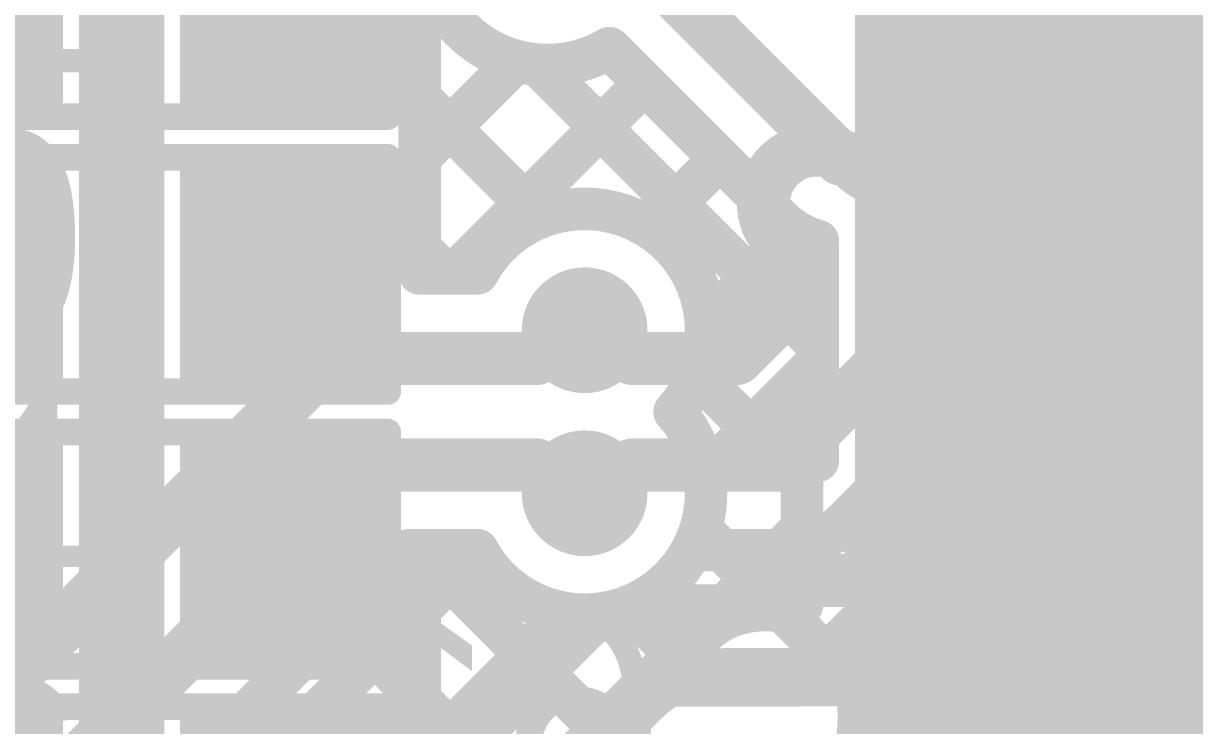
# Model space of a CAD drawing. Header units: millimetres. Extents: x -0.64 to 2.98, y -0.65 to 2.86.
# Drawn here: x 0.4636 to 0.6836, y 0.1695 to 0.3014 of the extents above; entities that cross this region are included whole.
import ezdxf

# ---------------------------------------------------------------- set-up
doc = ezdxf.new("R2010")
doc.units = ezdxf.units.MM
doc.header["$MEASUREMENT"] = 0
for name, color, linetype in [('BottomLayer', 5, 'Continuous'), ('BottomOverlay', 54, 'Continuous'), ('BottomSolder', 6, 'Continuous'), ('Mechanical2', 216, 'Continuous'), ('TopLayer', 1, 'Continuous'), ('TopOverlay', 2, 'Continuous'), ('TopPaste', 8, 'Continuous'), ('TopSolder', 216, 'Continuous'), ('ViaHoleLayer', 16, 'Continuous')]:
    doc.layers.add(name, color=color, linetype=linetype)
doc.styles.add('Arial', font='', dxfattribs={"height": 0.2})
doc.styles.get('Arial').set_extended_font_data('Arial')

# ---------------------------------------------------------------- blocks, each defined once
blk = doc.blocks.new('SOLDER_BRIDGE_9')
at = {"layer": 'TopLayer'}
for points in [[(-0.045, -0.0175), (-0.045, 0.0175), (-0.015, 0.0175), (-0.015, -0.0175)], [(0.015, -0.0175), (0.015, 0.0175), (0.045, 0.0175), (0.045, -0.0175)]]:
    blk.add_hatch(color=1, dxfattribs=at).paths.add_polyline_path(points)
at = {"layer": 'TopPaste'}
for points in [[(-0.045, -0.0175), (-0.045, 0.0175), (-0.015, 0.0175), (-0.015, -0.0175)], [(0.015, -0.0175), (0.015, 0.0175), (0.045, 0.0175), (0.045, -0.0175)]]:
    blk.add_hatch(color=8, dxfattribs=at).paths.add_polyline_path(points)
at = {"layer": 'TopSolder'}
for points in [[(-0.049, -0.0215), (-0.049, 0.0215), (-0.011, 0.0215), (-0.011, -0.0215)], [(0.011, -0.0215), (0.011, 0.0215), (0.049, 0.0215), (0.049, -0.0215)]]:
    blk.add_hatch(color=216, dxfattribs=at).paths.add_polyline_path(points)
at = {"layer": 'TopOverlay', "const_width": 0.005}
for points in [[(-0.05, -0.022), (-0.05, 0.022)], [(-0.05, 0.022), (0.05, 0.022)], [(0.05, -0.022), (0.05, 0.022)], [(-0.05, -0.022), (0.05, -0.022)]]:
    blk.add_lwpolyline(points, dxfattribs=at)
at = {"layer": 'TopOverlay', "const_width": 0.0025}
for points in [[(-0.05125, 0.022, 1), (-0.04875, 0.022, 1)], [(-0.05125, 0.022, 1), (-0.04875, 0.022, 1)], [(0.04875, 0.022, 1), (0.05125, 0.022, 1)], [(0.04875, 0.022, 1), (0.05125, 0.022, 1)], [(-0.05125, -0.022, 1), (-0.04875, -0.022, 1)], [(-0.05125, -0.022, 1), (-0.04875, -0.022, 1)], [(0.04875, -0.022, 1), (0.05125, -0.022, 1)], [(0.04875, -0.022, 1), (0.05125, -0.022, 1)]]:
    blk.add_lwpolyline(points, format="xyb", close=True, dxfattribs=at)
blk = doc.blocks.new('PCM1865DBTR_289')
at = {"layer": 'TopLayer'}
for points in [[(-0.14370075, 0.1240158), (-0.08464565, 0.1240158), (-0.08464565, 0.1122048), (-0.14370075, 0.1122048)], [(-0.14370075, 0.1043307), (-0.08464565, 0.1043307), (-0.08464565, 0.0925197), (-0.14370075, 0.0925197)], [(-0.14370075, 0.0846457), (-0.08464565, 0.0846457), (-0.08464565, 0.0728347), (-0.14370075, 0.0728347)], [(-0.14370075, 0.0649606), (-0.08464565, 0.0649606), (-0.08464565, 0.0531496), (-0.14370075, 0.0531496)], [(-0.14370075, 0.0452756), (-0.08464565, 0.0452756), (-0.08464565, 0.0334646), (-0.14370075, 0.0334646)], [(-0.14370075, 0.0255906), (-0.08464565, 0.0255906), (-0.08464565, 0.0137796), (-0.14370075, 0.0137796)], [(-0.14370075, 0.0059055), (-0.08464565, 0.0059055), (-0.08464565, -0.0059055), (-0.14370075, -0.0059055)]]:
    blk.add_hatch(color=1, dxfattribs=at).paths.add_polyline_path(points)
at = {"layer": 'TopPaste'}
for points in [[(-0.14370075, 0.1240158), (-0.08464565, 0.1240158), (-0.08464565, 0.1122048), (-0.14370075, 0.1122048)], [(-0.14370075, 0.1043307), (-0.08464565, 0.1043307), (-0.08464565, 0.0925197), (-0.14370075, 0.0925197)], [(-0.14370075, 0.0846457), (-0.08464565, 0.0846457), (-0.08464565, 0.0728347), (-0.14370075, 0.0728347)], [(-0.14370075, 0.0649606), (-0.08464565, 0.0649606), (-0.08464565, 0.0531496), (-0.14370075, 0.0531496)], [(-0.14370075, 0.0452756), (-0.08464565, 0.0452756), (-0.08464565, 0.0334646), (-0.14370075, 0.0334646)], [(-0.14370075, 0.0255906), (-0.08464565, 0.0255906), (-0.08464565, 0.0137796), (-0.14370075, 0.0137796)], [(-0.14370075, 0.0059055), (-0.08464565, 0.0059055), (-0.08464565, -0.0059055), (-0.14370075, -0.0059055)]]:
    blk.add_hatch(color=8, dxfattribs=at).paths.add_polyline_path(points)
at = {"layer": 'TopSolder'}
for points in [[(-0.14770075, 0.1280158), (-0.08064565, 0.1280158), (-0.08064565, 0.1082048), (-0.14770075, 0.1082048)], [(-0.14770075, 0.1083307), (-0.08064565, 0.1083307), (-0.08064565, 0.0885197), (-0.14770075, 0.0885197)], [(-0.14770075, 0.0886457), (-0.08064565, 0.0886457), (-0.08064565, 0.0688347), (-0.14770075, 0.0688347)], [(-0.14770075, 0.0689606), (-0.08064565, 0.0689606), (-0.08064565, 0.0491496), (-0.14770075, 0.0491496)], [(-0.14770075, 0.0492756), (-0.08064565, 0.0492756), (-0.08064565, 0.0294646), (-0.14770075, 0.0294646)], [(-0.14770075, 0.0295906), (-0.08064565, 0.0295906), (-0.08064565, 0.0097796), (-0.14770075, 0.0097796)], [(-0.14770075, 0.0099055), (-0.08064565, 0.0099055), (-0.08064565, -0.0099055), (-0.14770075, -0.0099055)]]:
    blk.add_hatch(color=216, dxfattribs=at).paths.add_polyline_path(points)
blk = doc.blocks.new('SOLDER_BRIDGE_306')
at = {"layer": 'TopLayer'}
for points in [[(-0.045, -0.0175), (-0.045, 0.0175), (-0.015, 0.0175), (-0.015, -0.0175)], [(0.015, -0.0175), (0.015, 0.0175), (0.045, 0.0175), (0.045, -0.0175)]]:
    blk.add_hatch(color=1, dxfattribs=at).paths.add_polyline_path(points)
at = {"layer": 'TopPaste'}
for points in [[(-0.045, -0.0175), (-0.045, 0.0175), (-0.015, 0.0175), (-0.015, -0.0175)], [(0.015, -0.0175), (0.015, 0.0175), (0.045, 0.0175), (0.045, -0.0175)]]:
    blk.add_hatch(color=8, dxfattribs=at).paths.add_polyline_path(points)
at = {"layer": 'TopSolder'}
for points in [[(-0.049, -0.0215), (-0.049, 0.0215), (-0.011, 0.0215), (-0.011, -0.0215)], [(0.011, -0.0215), (0.011, 0.0215), (0.049, 0.0215), (0.049, -0.0215)]]:
    blk.add_hatch(color=216, dxfattribs=at).paths.add_polyline_path(points)
at = {"layer": 'TopOverlay', "const_width": 0.005}
for points in [[(-0.05, -0.022), (-0.05, 0.022)], [(-0.05, 0.022), (0.05, 0.022)], [(0.05, -0.022), (0.05, 0.022)], [(-0.05, -0.022), (0.05, -0.022)]]:
    blk.add_lwpolyline(points, dxfattribs=at)
at = {"layer": 'TopOverlay', "const_width": 0.0025}
for points in [[(-0.05125, 0.022, 1), (-0.04875, 0.022, 1)], [(-0.05125, 0.022, 1), (-0.04875, 0.022, 1)], [(0.04875, 0.022, 1), (0.05125, 0.022, 1)], [(0.04875, 0.022, 1), (0.05125, 0.022, 1)], [(-0.05125, -0.022, 1), (-0.04875, -0.022, 1)], [(-0.05125, -0.022, 1), (-0.04875, -0.022, 1)], [(0.04875, -0.022, 1), (0.05125, -0.022, 1)], [(0.04875, -0.022, 1), (0.05125, -0.022, 1)]]:
    blk.add_lwpolyline(points, format="xyb", close=True, dxfattribs=at)
blk = doc.blocks.new('SOLDER_BRIDGE_307')
at = {"layer": 'TopLayer'}
for points in [[(-0.045, -0.0175), (-0.045, 0.0175), (-0.015, 0.0175), (-0.015, -0.0175)], [(0.015, -0.0175), (0.015, 0.0175), (0.045, 0.0175), (0.045, -0.0175)]]:
    blk.add_hatch(color=1, dxfattribs=at).paths.add_polyline_path(points)
at = {"layer": 'TopPaste'}
for points in [[(-0.045, -0.0175), (-0.045, 0.0175), (-0.015, 0.0175), (-0.015, -0.0175)], [(0.015, -0.0175), (0.015, 0.0175), (0.045, 0.0175), (0.045, -0.0175)]]:
    blk.add_hatch(color=8, dxfattribs=at).paths.add_polyline_path(points)
at = {"layer": 'TopSolder'}
for points in [[(-0.049, -0.0215), (-0.049, 0.0215), (-0.011, 0.0215), (-0.011, -0.0215)], [(0.011, -0.0215), (0.011, 0.0215), (0.049, 0.0215), (0.049, -0.0215)]]:
    blk.add_hatch(color=216, dxfattribs=at).paths.add_polyline_path(points)
at = {"layer": 'TopOverlay', "const_width": 0.005}
for points in [[(-0.05, -0.022), (-0.05, 0.022)], [(-0.05, 0.022), (0.05, 0.022)], [(0.05, -0.022), (0.05, 0.022)], [(-0.05, -0.022), (0.05, -0.022)]]:
    blk.add_lwpolyline(points, dxfattribs=at)
at = {"layer": 'TopOverlay', "const_width": 0.0025}
for points in [[(-0.05125, 0.022, 1), (-0.04875, 0.022, 1)], [(-0.05125, 0.022, 1), (-0.04875, 0.022, 1)], [(0.04875, 0.022, 1), (0.05125, 0.022, 1)], [(0.04875, 0.022, 1), (0.05125, 0.022, 1)], [(-0.05125, -0.022, 1), (-0.04875, -0.022, 1)], [(-0.05125, -0.022, 1), (-0.04875, -0.022, 1)], [(0.04875, -0.022, 1), (0.05125, -0.022, 1)], [(0.04875, -0.022, 1), (0.05125, -0.022, 1)]]:
    blk.add_lwpolyline(points, format="xyb", close=True, dxfattribs=at)
blk = doc.blocks.new('SOLDER_BRIDGE_311')
at = {"layer": 'TopLayer'}
for points in [[(-0.045, -0.0175), (-0.045, 0.0175), (-0.015, 0.0175), (-0.015, -0.0175)], [(0.015, -0.0175), (0.015, 0.0175), (0.045, 0.0175), (0.045, -0.0175)]]:
    blk.add_hatch(color=1, dxfattribs=at).paths.add_polyline_path(points)
at = {"layer": 'TopPaste'}
for points in [[(-0.045, -0.0175), (-0.045, 0.0175), (-0.015, 0.0175), (-0.015, -0.0175)], [(0.015, -0.0175), (0.015, 0.0175), (0.045, 0.0175), (0.045, -0.0175)]]:
    blk.add_hatch(color=8, dxfattribs=at).paths.add_polyline_path(points)
at = {"layer": 'TopSolder'}
for points in [[(-0.049, -0.0215), (-0.049, 0.0215), (-0.011, 0.0215), (-0.011, -0.0215)], [(0.011, -0.0215), (0.011, 0.0215), (0.049, 0.0215), (0.049, -0.0215)]]:
    blk.add_hatch(color=216, dxfattribs=at).paths.add_polyline_path(points)
at = {"layer": 'TopOverlay', "const_width": 0.005}
for points in [[(-0.05, -0.022), (-0.05, 0.022)], [(-0.05, 0.022), (0.05, 0.022)], [(0.05, -0.022), (0.05, 0.022)], [(-0.05, -0.022), (0.05, -0.022)]]:
    blk.add_lwpolyline(points, dxfattribs=at)
at = {"layer": 'TopOverlay', "const_width": 0.0025}
for points in [[(-0.05125, 0.022, 1), (-0.04875, 0.022, 1)], [(-0.05125, 0.022, 1), (-0.04875, 0.022, 1)], [(0.04875, 0.022, 1), (0.05125, 0.022, 1)], [(0.04875, 0.022, 1), (0.05125, 0.022, 1)], [(-0.05125, -0.022, 1), (-0.04875, -0.022, 1)], [(-0.05125, -0.022, 1), (-0.04875, -0.022, 1)], [(0.04875, -0.022, 1), (0.05125, -0.022, 1)], [(0.04875, -0.022, 1), (0.05125, -0.022, 1)]]:
    blk.add_lwpolyline(points, format="xyb", close=True, dxfattribs=at)

msp = doc.modelspace()

# ---------------------------------------------------------------- hatches: boundary and pattern name
at = {"layer": 'BottomLayer'}
h = msp.add_hatch(color=5, dxfattribs=at)
edge = h.paths.add_edge_path()
edge.add_arc((0.5690001, 0.2437322), 0.011811, 0, 360)
h = msp.add_hatch(color=5, dxfattribs=at)
edge = h.paths.add_edge_path()
edge.add_arc((0.5690001, 0.2131102), 0.011811, 0, 360)
at = {"layer": 'BottomSolder'}
h = msp.add_hatch(color=6, dxfattribs=at)
edge = h.paths.add_edge_path()
edge.add_arc((0.5690001, 0.2437322), 0.0079055, 0, 360)
h = msp.add_hatch(color=6, dxfattribs=at)
edge = h.paths.add_edge_path()
edge.add_arc((0.5690001, 0.2131102), 0.0079055, 0, 360)
at = {"layer": 'TopLayer'}
h = msp.add_hatch(color=1, dxfattribs=at)
edge = h.paths.add_edge_path()
edge.add_arc((0.5690001, 0.2437322), 0.011811, 0, 360)
h = msp.add_hatch(color=1, dxfattribs=at)
edge = h.paths.add_edge_path()
edge.add_arc((0.5690001, 0.2131102), 0.011811, 0, 360)
at = {"layer": 'TopSolder'}
h = msp.add_hatch(color=216, dxfattribs=at)
edge = h.paths.add_edge_path()
edge.add_arc((0.5690001, 0.2437322), 0.0079055, 0, 360)
h = msp.add_hatch(color=216, dxfattribs=at)
edge = h.paths.add_edge_path()
edge.add_arc((0.5690001, 0.2131102), 0.0079055, 0, 360)
at = {"layer": 'ViaHoleLayer'}
h = msp.add_hatch(color=16, dxfattribs=at)
edge = h.paths.add_edge_path()
edge.add_arc((0.5690001, 0.2437322), 0.0059055, 0, 360)
h = msp.add_hatch(color=16, dxfattribs=at)
edge = h.paths.add_edge_path()
edge.add_arc((0.5690001, 0.2131102), 0.0059055, 0, 360)

# ---------------------------------------------------------------- linework, layer by layer
at = {"layer": 'BottomLayer'}
for points, const_width in [([(0.6338134, 0.2746848), (0.6446162, 0.2854876)], 0.01), ([(0.6446162, 0.2854876), (0.6783702, 0.2854876)], 0.01), ([(0.6783702, 0.2854876), (0.743003, 0.2854876)], 0.01), ([(0.6055282, 0.2746856), (0.6055283, 0.2746857)], 0.01), ([(0.6196704, 0.2746856), (0.6196712, 0.2746848)], 0.01), ([(0.6196711, 0.2746847), (0.6196712, 0.2746848)], 0.01), ([(0.605834, 0.2184212), (0.6529004, 0.2654876)], 0.01), ([(0.6529004, 0.2654876), (0.743003, 0.2654876)], 0.01), ([(0.6055283, 0.2605435), (0.6055291, 0.2605427)], 0.01), ([(0.6116521, 0.1800623), (0.6810774, 0.2494876)], 0.008), ([(0.6171616, 0.2071214), (0.6595278, 0.2494876)], 0.008), ([(0.6595278, 0.2494876), (0.7318485, 0.2494876)], 0.008), ([(0.6608286, 0.2494876), (0.6790002, 0.231316)], 0.008), ([(0.6019932, 0.2428646), (0.6055291, 0.2464005)], 0.01), ([(0.560003, 0.2384212), (0.565314, 0.2437322)], 0.01), ([(0.565314, 0.2437322), (0.5690001, 0.2437322)], 0.01), ([(0.6790002, 0.246), (0.7214377, 0.246)], 0.008), ([(0.6790002, 0.1800623), (0.6790002, 0.246)], 0.008), ([(0.5975498, 0.2384212), (0.6019932, 0.2428646)], 0.01), ([(0.4577158, 0.175), (0.521137, 0.2384212)], 0.01), ([(0.521137, 0.2384212), (0.560003, 0.2384212)], 0.01), ([(0.5779972, 0.2384212), (0.5975498, 0.2384212)], 0.01), ([(0.6460361, 0.2359959), (0.6790002, 0.2030317)], 0.008), ([(0.6318939, 0.2218537), (0.6736853, 0.1800623)], 0.008), ([(0.466, 0.155), (0.5294212, 0.2184212)], 0.01), ([(0.5294212, 0.2184212), (0.560003, 0.2184212)], 0.01), ([(0.560003, 0.2184212), (0.565314, 0.2131102)], 0.01), ([(0.5779972, 0.2184212), (0.605834, 0.2184212)], 0.01), ([(0.6399364, 0.1800623), (0.6790002, 0.2191261)], 0.008), ([(0.565314, 0.2131102), (0.5690001, 0.2131102)], 0.01), ([(0.6177518, 0.2077116), (0.645401, 0.1800623)], 0.008), ([(0.4871786, 0.1535512), (0.5360486, 0.2024212)], 0.008), ([(0.5002881, 0.1535512), (0.5489567, 0.2022198)], 0.008), ([(0.5360486, 0.2024212), (0.5488485, 0.2024212)], 0.008), ([(0.5381892, 0.2024212), (0.5737844, 0.1668261)], 0.008), ([(0.5562346, 0.1529291), (0.6057267, 0.2024212)], 0.008), ([(0.5891517, 0.2024212), (0.605834, 0.2024212)], 0.008), ([(0.5947578, 0.2024212), (0.6171167, 0.1800623)], 0.008), ([(0.5285591, 0.1535379), (0.5655785, 0.1905573)], 0.008), ([(0.5771065, 0.1917882), (0.5897721, 0.1791226)], 0.008), ([(0.6682207, 0.1800623), (0.6790002, 0.1908418)], 0.008), ([(0.5229768, 0.1893494), (0.559397, 0.1529291)], 0.008), ([(0.5961332, 0.1800623), (0.6730623, 0.1800623)], 0.008), ([(0.6730623, 0.1800623), (0.6790002, 0.1800623)], 0.008), ([(0.5088346, 0.1752072), (0.5311127, 0.1529291)], 0.008), ([(0.5598874, 0.1529291), (0.5805378, 0.1735795)], 0.008)]:
    msp.add_lwpolyline(points, dxfattribs=dict(at, const_width=const_width))
for points, const_width in [([(0.6421162, 0.2854876, 1), (0.6471162, 0.2854876, 1)], 0.005), ([(0.6421162, 0.2854876, 1), (0.6471162, 0.2854876, 1)], 0.005), ([(0.6758702, 0.2854876, 1), (0.6808702, 0.2854876, 1)], 0.005), ([(0.6758702, 0.2854876, 1), (0.6808702, 0.2854876, 1)], 0.005), ([(0.6030282, 0.2746856, 1), (0.6080282, 0.2746856, 1)], 0.005), ([(0.6030282, 0.2746856, 1), (0.6080282, 0.2746856, 1)], 0.005), ([(0.6030283, 0.2746857, 1), (0.6080283, 0.2746857, 1)], 0.005), ([(0.6030283, 0.2746857, 1), (0.6080283, 0.2746857, 1)], 0.005), ([(0.6171704, 0.2746856, 1), (0.6221704, 0.2746856, 1)], 0.005), ([(0.6171705, 0.2746857, 1), (0.6221705, 0.2746857, 1)], 0.005), ([(0.6171711, 0.2746847, 1), (0.6221711, 0.2746847, 1)], 0.005), ([(0.6171712, 0.2746848, 1), (0.6221712, 0.2746848, 1)], 0.005), ([(0.6171712, 0.2746848, 1), (0.6221712, 0.2746848, 1)], 0.005), ([(0.6171712, 0.2746848, 1), (0.6221712, 0.2746848, 1)], 0.005), ([(0.6313134, 0.2746848, 1), (0.6363134, 0.2746848, 1)], 0.005), ([(0.6313134, 0.2746848, 1), (0.6363134, 0.2746848, 1)], 0.005), ([(0.6504004, 0.2654876, 1), (0.6554004, 0.2654876, 1)], 0.005), ([(0.6504004, 0.2654876, 1), (0.6554004, 0.2654876, 1)], 0.005), ([(0.6030283, 0.2605435, 1), (0.6080283, 0.2605435, 1)], 0.005), ([(0.6030283, 0.2605435, 1), (0.6080283, 0.2605435, 1)], 0.005), ([(0.6030291, 0.2605427, 1), (0.6080291, 0.2605427, 1)], 0.005), ([(0.6030291, 0.2605427, 1), (0.6080291, 0.2605427, 1)], 0.005), ([(0.6575278, 0.2494876, 1), (0.6615278, 0.2494876, 1)], 0.004), ([(0.6575278, 0.2494876, 1), (0.6615278, 0.2494876, 1)], 0.004), ([(0.6588286, 0.2494876, 1), (0.6628286, 0.2494876, 1)], 0.004), ([(0.6790774, 0.2494876, 1), (0.6830774, 0.2494876, 1)], 0.004), ([(0.6030291, 0.2464005, 1), (0.6080291, 0.2464005, 1)], 0.005), ([(0.6030291, 0.2464005, 1), (0.6080291, 0.2464005, 1)], 0.005), ([(0.562814, 0.2437322, 1), (0.567814, 0.2437322, 1)], 0.005), ([(0.562814, 0.2437322, 1), (0.567814, 0.2437322, 1)], 0.005), ([(0.5665001, 0.2437322, 1), (0.5715001, 0.2437322, 1)], 0.005), ([(0.6770002, 0.246, 1), (0.6810002, 0.246, 1)], 0.004), ([(0.6770002, 0.246, 1), (0.6810002, 0.246, 1)], 0.004), ([(0.5994932, 0.2428646, 1), (0.6044932, 0.2428646, 1)], 0.005), ([(0.5994932, 0.2428646, 1), (0.6044932, 0.2428646, 1)], 0.005), ([(0.518637, 0.2384212, 1), (0.523637, 0.2384212, 1)], 0.005), ([(0.518637, 0.2384212, 1), (0.523637, 0.2384212, 1)], 0.005), ([(0.557503, 0.2384212, 1), (0.562503, 0.2384212, 1)], 0.005), ([(0.557503, 0.2384212, 1), (0.562503, 0.2384212, 1)], 0.005), ([(0.5754972, 0.2384212, 1), (0.5804972, 0.2384212, 1)], 0.005), ([(0.5950498, 0.2384212, 1), (0.6000498, 0.2384212, 1)], 0.005), ([(0.5950498, 0.2384212, 1), (0.6000498, 0.2384212, 1)], 0.005), ([(0.6440361, 0.2359959, 1), (0.6480361, 0.2359959, 1)], 0.004), ([(0.6770002, 0.231316, 1), (0.6810002, 0.231316, 1)], 0.004), ([(0.6298939, 0.2218537, 1), (0.6338939, 0.2218537, 1)], 0.004), ([(0.5269212, 0.2184212, 1), (0.5319212, 0.2184212, 1)], 0.005), ([(0.5269212, 0.2184212, 1), (0.5319212, 0.2184212, 1)], 0.005), ([(0.557503, 0.2184212, 1), (0.562503, 0.2184212, 1)], 0.005), ([(0.557503, 0.2184212, 1), (0.562503, 0.2184212, 1)], 0.005), ([(0.5754972, 0.2184212, 1), (0.5804972, 0.2184212, 1)], 0.005), ([(0.603334, 0.2184212, 1), (0.608334, 0.2184212, 1)], 0.005), ([(0.603334, 0.2184212, 1), (0.608334, 0.2184212, 1)], 0.005), ([(0.6770002, 0.2191261, 1), (0.6810002, 0.2191261, 1)], 0.004), ([(0.562814, 0.2131102, 1), (0.567814, 0.2131102, 1)], 0.005), ([(0.562814, 0.2131102, 1), (0.567814, 0.2131102, 1)], 0.005), ([(0.5665001, 0.2131102, 1), (0.5715001, 0.2131102, 1)], 0.005), ([(0.6157518, 0.2077116, 1), (0.6197518, 0.2077116, 1)], 0.004), ([(0.6151477, 0.2071075, 1), (0.6191477, 0.2071075, 1)], 0.004), ([(0.6151616, 0.2071214, 1), (0.6191616, 0.2071214, 1)], 0.004), ([(0.6151616, 0.2071214, 1), (0.6191616, 0.2071214, 1)], 0.004), ([(0.6770002, 0.2030317, 1), (0.6810002, 0.2030317, 1)], 0.004), ([(0.5340486, 0.2024212, 1), (0.5380486, 0.2024212, 1)], 0.004), ([(0.5340486, 0.2024212, 1), (0.5380486, 0.2024212, 1)], 0.004), ([(0.5361892, 0.2024212, 1), (0.5401892, 0.2024212, 1)], 0.004), ([(0.5468485, 0.2024212, 1), (0.5508485, 0.2024212, 1)], 0.004), ([(0.5468485, 0.2024212, 1), (0.5508485, 0.2024212, 1)], 0.004), ([(0.5469567, 0.2022198, 1), (0.5509567, 0.2022198, 1)], 0.004), ([(0.5871517, 0.2024212, 1), (0.5911517, 0.2024212, 1)], 0.004), ([(0.5871517, 0.2024212, 1), (0.5911517, 0.2024212, 1)], 0.004), ([(0.5927578, 0.2024212, 1), (0.5967578, 0.2024212, 1)], 0.004), ([(0.6037267, 0.2024212, 1), (0.6077267, 0.2024212, 1)], 0.004), ([(0.603834, 0.2024212, 1), (0.607834, 0.2024212, 1)], 0.004), ([(0.603834, 0.2024212, 1), (0.607834, 0.2024212, 1)], 0.004), ([(0.603834, 0.2024212, 1), (0.607834, 0.2024212, 1)], 0.004), ([(0.5635785, 0.1905573, 1), (0.5675785, 0.1905573, 1)], 0.004), ([(0.5751065, 0.1917882, 1), (0.5791065, 0.1917882, 1)], 0.004), ([(0.6770002, 0.1908418, 1), (0.6810002, 0.1908418, 1)], 0.004), ([(0.5209768, 0.1893494, 1), (0.5249768, 0.1893494, 1)], 0.004), ([(0.5877721, 0.1791226, 1), (0.5917721, 0.1791226, 1)], 0.004), ([(0.5941332, 0.1800623, 1), (0.5981332, 0.1800623, 1)], 0.004), ([(0.5941332, 0.1800623, 1), (0.5981332, 0.1800623, 1)], 0.004), ([(0.5941332, 0.1800623, 1), (0.5981332, 0.1800623, 1)], 0.004), ([(0.6096521, 0.1800623, 1), (0.6136521, 0.1800623, 1)], 0.004), ([(0.6151167, 0.1800623, 1), (0.6191167, 0.1800623, 1)], 0.004), ([(0.6379364, 0.1800623, 1), (0.6419364, 0.1800623, 1)], 0.004), ([(0.643401, 0.1800623, 1), (0.647401, 0.1800623, 1)], 0.004), ([(0.6662207, 0.1800623, 1), (0.6702207, 0.1800623, 1)], 0.004), ([(0.6710623, 0.1800623, 1), (0.6750623, 0.1800623, 1)], 0.004), ([(0.6710623, 0.1800623, 1), (0.6750623, 0.1800623, 1)], 0.004), ([(0.6716853, 0.1800623, 1), (0.6756853, 0.1800623, 1)], 0.004), ([(0.6770002, 0.1800623, 1), (0.6810002, 0.1800623, 1)], 0.004), ([(0.6770002, 0.1800623, 1), (0.6810002, 0.1800623, 1)], 0.004), ([(0.5068346, 0.1752072, 1), (0.5108346, 0.1752072, 1)], 0.004), ([(0.5785378, 0.1735795, 1), (0.5825378, 0.1735795, 1)], 0.004), ([(0.5785378, 0.1735795, 1), (0.5825378, 0.1735795, 1)], 0.004), ([(0.5785769, 0.1736186, 1), (0.5825769, 0.1736186, 1)], 0.004), ([(0.5717844, 0.1668261, 1), (0.5757844, 0.1668261, 1)], 0.004)]:
    msp.add_lwpolyline(points, format="xyb", close=True, dxfattribs=dict(at, const_width=const_width))
for points, const_width in [([(0.6055282, 0.2746856, -0.4142177044959294), (0.6196705, 0.2746857)], 0.01), ([(0.6055283, 0.2605435, -0.4142135623730951), (0.6055283, 0.2746857)], 0.01), ([(0.6338134, 0.2746848, -0.4142177044959297), (0.6196712, 0.2746848)], 0.01), ([(0.6055291, 0.2605427, -0.4142177045252188), (0.6055291, 0.2464005)], 0.01), ([(0.6171616, 0.2071214, -0.1992309445672491), (0.605834, 0.2024212)], 0.008), ([(0.6171477, 0.2071075, -0.198912367379658), (0.605834, 0.2024212)], 0.008), ([(0.5891517, 0.2024212, -0.6015403114244776), (0.5488485, 0.2024212)], 0.008), ([(0.5805378, 0.1735795, -0.1995659928721187), (0.5961332, 0.1800623)], 0.008), ([(0.5805769, 0.1736186, -0.198912367379658), (0.5961332, 0.1800623)], 0.008)]:
    msp.add_lwpolyline(points, format="xyb", dxfattribs=dict(at, const_width=const_width))
at = {"layer": 'Mechanical2', "const_width": 0.01}
msp.add_lwpolyline([(1.7578269, 2.8091652, -6.230382161824239), (0.6489649, 2.810288)], format="xyb", dxfattribs=at)
at = {"layer": 'TopLayer'}
for points, const_width in [([(0.478, 0.2827282), (0.478, 0.3289564)], 0.008), ([(0.486, 0.2827282), (0.486, 0.3289564)], 0.008), ([(0.579268, 0.313732), (0.617106, 0.275894)], 0.01), ([(0.478, 0.3009689), (0.486, 0.3089689)], 0.008), ([(0.512, 0.3058423), (0.512, 0.3083423)], 0.01), ([(0.538, 0.2827282), (0.538, 0.3056494)], 0.008), ([(0.5736475, 0.2967251), (0.6057784, 0.2645942)], 0.008), ([(0.6533457, 0.2951726), (0.6542512, 0.2942671)], 0.01), ([(0.6542512, 0.2942671), (0.691733, 0.2942671)], 0.01), ([(0.538, 0.276116), (0.5561692, 0.2942852)], 0.008), ([(0.5601446, 0.293603), (0.6128181, 0.2409295)], 0.008), ([(0.478, 0.2908947), (0.486, 0.2828947)], 0.008), ([(0.5445895, 0.2544212), (0.5802704, 0.2901021)], 0.008), ([(0.538, 0.2874633), (0.560545, 0.2649183)], 0.008), ([(0.478, 0.2773423), (0.478, 0.2827282)], 0.008), ([(0.478, 0.2773423), (0.478, 0.2827282)], 0.008), ([(0.486, 0.2773423), (0.486, 0.2827282)], 0.008), ([(0.486, 0.2773423), (0.486, 0.2827282)], 0.008), ([(0.538, 0.2773423), (0.538, 0.2827282)], 0.008), ([(0.538, 0.2773423), (0.538, 0.2827282)], 0.008), ([(0.478, 0.2726846), (0.486, 0.2806846)], 0.008), ([(0.478, 0.2311141), (0.478, 0.2773423)], 0.008), ([(0.486, 0.2311141), (0.486, 0.2773423)], 0.008), ([(0.538, 0.2544212), (0.538, 0.2773423)], 0.008), ([(0.5813582, 0.2629056), (0.5944126, 0.27596)], 0.008), ([(0.617106, 0.275894), (0.6529392, 0.275894)], 0.01), ([(0.6529392, 0.275894), (0.6533457, 0.2754875)], 0.01), ([(0.478, 0.2626104), (0.486, 0.2546104)], 0.008), ([(0.5917738, 0.2450369), (0.6088972, 0.2621603)], 0.008), ([(0.538, 0.259179), (0.5427578, 0.2544212)], 0.008), ([(0.6128181, 0.2530229), (0.6128181, 0.258582)], 0.008), ([(0.6533457, 0.2558025), (0.6539404, 0.2563972)], 0.01), ([(0.6539404, 0.2563972), (0.6893972, 0.2563972)], 0.01), ([(0.512, 0.2517282), (0.512, 0.2542282)], 0.01), ([(0.538, 0.2544212), (0.5488485, 0.2544212)], 0.008), ([(0.478, 0.2444003), (0.486, 0.2524003)], 0.008), ([(0.512, 0.2517282), (0.525307, 0.2384212)], 0.01), ([(0.6128181, 0.238897), (0.6128181, 0.2530229)], 0.008), ([(0.6128181, 0.238897), (0.6128181, 0.2530229)], 0.008), ([(0.525307, 0.2384212), (0.560003, 0.2384212)], 0.01), ([(0.6128181, 0.2333379), (0.6128181, 0.238897)], 0.008), ([(0.591553, 0.2165318), (0.6128181, 0.2377969)], 0.008), ([(0.478, 0.2343261), (0.486, 0.2263261)], 0.008), ([(0.5901862, 0.2352771), (0.6098181, 0.2156452)], 0.008), ([(0.6128181, 0.2192119), (0.6128181, 0.2333379)], 0.008), ([(0.6128181, 0.2192119), (0.6128181, 0.2333379)], 0.008), ([(0.478, 0.2257282), (0.478, 0.2311141)], 0.008), ([(0.478, 0.2257282), (0.478, 0.2311141)], 0.008), ([(0.486, 0.2257282), (0.486, 0.2311141)], 0.008), ([(0.486, 0.2257282), (0.486, 0.2311141)], 0.008), ([(0.478, 0.1795), (0.478, 0.2257282)], 0.008), ([(0.486, 0.1795), (0.486, 0.2257282)], 0.008), ([(0.478, 0.216116), (0.486, 0.224116)], 0.008), ([(0.512, 0.2051141), (0.5253071, 0.2184212)], 0.01), ([(0.5253071, 0.2184212), (0.560003, 0.2184212)], 0.01), ([(0.6098181, 0.1920623), (0.6098181, 0.2166529)], 0.008), ([(0.6533457, 0.2164324), (0.6536295, 0.2167162)], 0.008), ([(0.6536295, 0.2167162), (0.7097162, 0.2167162)], 0.008), ([(0.478, 0.2060418), (0.486, 0.1980418)], 0.008), ([(0.512, 0.2026141), (0.512, 0.2051141)], 0.01), ([(0.5907964, 0.2063826), (0.605179, 0.192)], 0.008), ([(0.5953055, 0.192), (0.6098181, 0.2065126)], 0.008), ([(0.538, 0.2024212), (0.5488485, 0.2024212)], 0.008), ([(0.538, 0.1795), (0.538, 0.2024212)], 0.008), ([(0.538, 0.1912631), (0.5489567, 0.2022198)], 0.008), ([(0.5381892, 0.2024212), (0.5611986, 0.1794118)], 0.008), ([(0.6138182, 0.1967474), (0.6533457, 0.1967474)], 0.01), ([(0.6533457, 0.1967474), (0.6942526, 0.1967474)], 0.008), ([(0.478, 0.1878317), (0.486, 0.1958317)], 0.008), ([(0.58, 0.192), (0.607572, 0.192)], 0.008), ([(0.5410212, 0.166), (0.5655785, 0.1905573)], 0.008), ([(0.5477868, 0.166), (0.5693874, 0.1876006)], 0.008), ([(0.478, 0.1741141), (0.478, 0.1795)], 0.008), ([(0.478, 0.1741141), (0.478, 0.1795)], 0.008), ([(0.486, 0.1741141), (0.486, 0.1795)], 0.008), ([(0.486, 0.1741141), (0.486, 0.1795)], 0.008), ([(0.538, 0.1741141), (0.538, 0.1795)], 0.008), ([(0.538, 0.1741141), (0.538, 0.1795)], 0.008), ([(0.478, 0.1777575), (0.486, 0.1697575)], 0.008), ([(0.554, 0.151), (0.58, 0.177)], 0.008), ([(0.58, 0.177), (0.609, 0.177)], 0.008), ([(0.6089377, 0.1770623), (0.609, 0.177)], 0.008), ([(0.6089377, 0.1770623), (0.6533457, 0.1770623)], 0.008), ([(0.538, 0.1743261), (0.5463261, 0.166)], 0.008), ([(0.478, 0.1225), (0.478, 0.1741141)], 0.008), ([(0.486, 0.1225), (0.486, 0.1741141)], 0.008), ([(0.538, 0.166), (0.538, 0.1741141)], 0.008), ([(0.478, 0.1595474), (0.486, 0.1675474)], 0.008), ([(0.538, 0.166), (0.5477868, 0.166)], 0.008)]:
    msp.add_lwpolyline(points, dxfattribs=dict(at, const_width=const_width))
for points, const_width in [([(0.5095, 0.3058423, 1), (0.5145, 0.3058423, 1)], 0.005), ([(0.476, 0.3009689, 1), (0.48, 0.3009689, 1)], 0.004), ([(0.5716475, 0.2967251, 1), (0.5756475, 0.2967251, 1)], 0.004), ([(0.5716475, 0.2967251, 1), (0.5756475, 0.2967251, 1)], 0.004), ([(0.6508457, 0.2951726, 1), (0.6558457, 0.2951726, 1)], 0.005), ([(0.6517512, 0.2942671, 1), (0.6567512, 0.2942671, 1)], 0.005), ([(0.6517512, 0.2942671, 1), (0.6567512, 0.2942671, 1)], 0.005), ([(0.5541692, 0.2942852, 1), (0.5581692, 0.2942852, 1)], 0.004), ([(0.5581446, 0.293603, 1), (0.5621446, 0.293603, 1)], 0.004), ([(0.476, 0.2908947, 1), (0.48, 0.2908947, 1)], 0.004), ([(0.5782704, 0.2901021, 1), (0.5822704, 0.2901021, 1)], 0.004), ([(0.536, 0.2874633, 1), (0.54, 0.2874633, 1)], 0.004), ([(0.476, 0.2827282, 1), (0.48, 0.2827282, 1)], 0.004), ([(0.476, 0.2827282, 1), (0.48, 0.2827282, 1)], 0.004), ([(0.476, 0.2827282, 1), (0.48, 0.2827282, 1)], 0.004), ([(0.484, 0.2828947, 1), (0.488, 0.2828947, 1)], 0.004), ([(0.484, 0.2827282, 1), (0.488, 0.2827282, 1)], 0.004), ([(0.484, 0.2827282, 1), (0.488, 0.2827282, 1)], 0.004), ([(0.484, 0.2827282, 1), (0.488, 0.2827282, 1)], 0.004), ([(0.536, 0.2827282, 1), (0.54, 0.2827282, 1)], 0.004), ([(0.536, 0.2827282, 1), (0.54, 0.2827282, 1)], 0.004), ([(0.536, 0.2827282, 1), (0.54, 0.2827282, 1)], 0.004), ([(0.484, 0.2806846, 1), (0.488, 0.2806846, 1)], 0.004), ([(0.476, 0.2773423, 1), (0.48, 0.2773423, 1)], 0.004), ([(0.476, 0.2773423, 1), (0.48, 0.2773423, 1)], 0.004), ([(0.476, 0.2773423, 1), (0.48, 0.2773423, 1)], 0.004), ([(0.484, 0.2773423, 1), (0.488, 0.2773423, 1)], 0.004), ([(0.484, 0.2773423, 1), (0.488, 0.2773423, 1)], 0.004), ([(0.484, 0.2773423, 1), (0.488, 0.2773423, 1)], 0.004), ([(0.536, 0.2773423, 1), (0.54, 0.2773423, 1)], 0.004), ([(0.536, 0.2773423, 1), (0.54, 0.2773423, 1)], 0.004), ([(0.536, 0.2773423, 1), (0.54, 0.2773423, 1)], 0.004), ([(0.536, 0.276116, 1), (0.54, 0.276116, 1)], 0.004), ([(0.5924126, 0.27596, 1), (0.5964126, 0.27596, 1)], 0.004), ([(0.614606, 0.275894, 1), (0.619606, 0.275894, 1)], 0.005), ([(0.614606, 0.275894, 1), (0.619606, 0.275894, 1)], 0.005), ([(0.6504392, 0.275894, 1), (0.6554392, 0.275894, 1)], 0.005), ([(0.6504392, 0.275894, 1), (0.6554392, 0.275894, 1)], 0.005), ([(0.6508457, 0.2754875, 1), (0.6558457, 0.2754875, 1)], 0.005), ([(0.476, 0.2726846, 1), (0.48, 0.2726846, 1)], 0.004), ([(0.558545, 0.2649183, 1), (0.562545, 0.2649183, 1)], 0.004), ([(0.6037784, 0.2645942, 1), (0.6077784, 0.2645942, 1)], 0.004), ([(0.6037784, 0.2645942, 1), (0.6077784, 0.2645942, 1)], 0.004), ([(0.6037923, 0.2645803, 1), (0.6077923, 0.2645803, 1)], 0.004), ([(0.476, 0.2626104, 1), (0.48, 0.2626104, 1)], 0.004), ([(0.5793582, 0.2629056, 1), (0.5833582, 0.2629056, 1)], 0.004), ([(0.6068972, 0.2621603, 1), (0.6108972, 0.2621603, 1)], 0.004), ([(0.6108181, 0.2604793, 1), (0.6148181, 0.2604793, 1)], 0.004), ([(0.6108181, 0.2604793, 1), (0.6148181, 0.2604793, 1)], 0.004), ([(0.536, 0.259179, 1), (0.54, 0.259179, 1)], 0.004), ([(0.6108181, 0.258582, 1), (0.6148181, 0.258582, 1)], 0.004), ([(0.6508457, 0.2558025, 1), (0.6558457, 0.2558025, 1)], 0.005), ([(0.6514404, 0.2563972, 1), (0.6564404, 0.2563972, 1)], 0.005), ([(0.6514404, 0.2563972, 1), (0.6564404, 0.2563972, 1)], 0.005), ([(0.484, 0.2546104, 1), (0.488, 0.2546104, 1)], 0.004), ([(0.5095, 0.2542282, 1), (0.5145, 0.2542282, 1)], 0.005), ([(0.536, 0.2544212, 1), (0.54, 0.2544212, 1)], 0.004), ([(0.536, 0.2544212, 1), (0.54, 0.2544212, 1)], 0.004), ([(0.5407578, 0.2544212, 1), (0.5447578, 0.2544212, 1)], 0.004), ([(0.5425895, 0.2544212, 1), (0.5465895, 0.2544212, 1)], 0.004), ([(0.5468485, 0.2544212, 1), (0.5508485, 0.2544212, 1)], 0.004), ([(0.5468485, 0.2544212, 1), (0.5508485, 0.2544212, 1)], 0.004), ([(0.484, 0.2524003, 1), (0.488, 0.2524003, 1)], 0.004), ([(0.5095, 0.2517282, 1), (0.5145, 0.2517282, 1)], 0.005), ([(0.5095, 0.2517282, 1), (0.5145, 0.2517282, 1)], 0.005), ([(0.6108181, 0.2530229, 1), (0.6148181, 0.2530229, 1)], 0.004), ([(0.6108181, 0.2530229, 1), (0.6148181, 0.2530229, 1)], 0.004), ([(0.6108181, 0.2530229, 1), (0.6148181, 0.2530229, 1)], 0.004), ([(0.5897738, 0.2450369, 1), (0.5937738, 0.2450369, 1)], 0.004), ([(0.476, 0.2444003, 1), (0.48, 0.2444003, 1)], 0.004), ([(0.5898111, 0.2437322, 1), (0.5938111, 0.2437322, 1)], 0.004), ([(0.5898111, 0.2437322, 1), (0.5938111, 0.2437322, 1)], 0.004), ([(0.6108181, 0.2409295, 1), (0.6148181, 0.2409295, 1)], 0.004), ([(0.522807, 0.2384212, 1), (0.527807, 0.2384212, 1)], 0.005), ([(0.522807, 0.2384212, 1), (0.527807, 0.2384212, 1)], 0.005), ([(0.557503, 0.2384212, 1), (0.562503, 0.2384212, 1)], 0.005), ([(0.6108181, 0.238897, 1), (0.6148181, 0.238897, 1)], 0.004), ([(0.6108181, 0.238897, 1), (0.6148181, 0.238897, 1)], 0.004), ([(0.6108181, 0.238897, 1), (0.6148181, 0.238897, 1)], 0.004), ([(0.6108181, 0.2377969, 1), (0.6148181, 0.2377969, 1)], 0.004), ([(0.476, 0.2343261, 1), (0.48, 0.2343261, 1)], 0.004), ([(0.5881862, 0.2352771, 1), (0.5921862, 0.2352771, 1)], 0.004), ([(0.6108181, 0.2333379, 1), (0.6148181, 0.2333379, 1)], 0.004), ([(0.6108181, 0.2333379, 1), (0.6148181, 0.2333379, 1)], 0.004), ([(0.6108181, 0.2333379, 1), (0.6148181, 0.2333379, 1)], 0.004), ([(0.476, 0.2311141, 1), (0.48, 0.2311141, 1)], 0.004), ([(0.476, 0.2311141, 1), (0.48, 0.2311141, 1)], 0.004), ([(0.476, 0.2311141, 1), (0.48, 0.2311141, 1)], 0.004), ([(0.484, 0.2311141, 1), (0.488, 0.2311141, 1)], 0.004), ([(0.484, 0.2311141, 1), (0.488, 0.2311141, 1)], 0.004), ([(0.484, 0.2311141, 1), (0.488, 0.2311141, 1)], 0.004), ([(0.5839091, 0.2284212, 1), (0.5879091, 0.2284212, 1)], 0.004), ([(0.5839091, 0.2284212, 1), (0.5879091, 0.2284212, 1)], 0.004), ([(0.476, 0.2257282, 1), (0.48, 0.2257282, 1)], 0.004), ([(0.476, 0.2257282, 1), (0.48, 0.2257282, 1)], 0.004), ([(0.476, 0.2257282, 1), (0.48, 0.2257282, 1)], 0.004), ([(0.484, 0.2263261, 1), (0.488, 0.2263261, 1)], 0.004), ([(0.484, 0.2257282, 1), (0.488, 0.2257282, 1)], 0.004), ([(0.484, 0.2257282, 1), (0.488, 0.2257282, 1)], 0.004), ([(0.484, 0.2257282, 1), (0.488, 0.2257282, 1)], 0.004), ([(0.484, 0.224116, 1), (0.488, 0.224116, 1)], 0.004), ([(0.5228071, 0.2184212, 1), (0.5278071, 0.2184212, 1)], 0.005), ([(0.5228071, 0.2184212, 1), (0.5278071, 0.2184212, 1)], 0.005), ([(0.557503, 0.2184212, 1), (0.562503, 0.2184212, 1)], 0.005), ([(0.6108181, 0.2192119, 1), (0.6148181, 0.2192119, 1)], 0.004), ([(0.6108181, 0.2192119, 1), (0.6148181, 0.2192119, 1)], 0.004), ([(0.476, 0.216116, 1), (0.48, 0.216116, 1)], 0.004), ([(0.589553, 0.2165318, 1), (0.593553, 0.2165318, 1)], 0.004), ([(0.6078181, 0.2166529, 1), (0.6118181, 0.2166529, 1)], 0.004), ([(0.6513457, 0.2164324, 1), (0.6553457, 0.2164324, 1)], 0.004), ([(0.6516295, 0.2167162, 1), (0.6556295, 0.2167162, 1)], 0.004), ([(0.6516295, 0.2167162, 1), (0.6556295, 0.2167162, 1)], 0.004), ([(0.6078181, 0.2156452, 1), (0.6118181, 0.2156452, 1)], 0.004), ([(0.5898111, 0.2131102, 1), (0.5938111, 0.2131102, 1)], 0.004), ([(0.5898111, 0.2131102, 1), (0.5938111, 0.2131102, 1)], 0.004), ([(0.476, 0.2060418, 1), (0.48, 0.2060418, 1)], 0.004), ([(0.5095, 0.2051141, 1), (0.5145, 0.2051141, 1)], 0.005), ([(0.5095, 0.2051141, 1), (0.5145, 0.2051141, 1)], 0.005), ([(0.5887964, 0.2063826, 1), (0.5927964, 0.2063826, 1)], 0.004), ([(0.6078181, 0.2065126, 1), (0.6118181, 0.2065126, 1)], 0.004), ([(0.5095, 0.2026141, 1), (0.5145, 0.2026141, 1)], 0.005), ([(0.536, 0.2024212, 1), (0.54, 0.2024212, 1)], 0.004), ([(0.536, 0.2024212, 1), (0.54, 0.2024212, 1)], 0.004), ([(0.5361892, 0.2024212, 1), (0.5401892, 0.2024212, 1)], 0.004), ([(0.5468485, 0.2024212, 1), (0.5508485, 0.2024212, 1)], 0.004), ([(0.5468485, 0.2024212, 1), (0.5508485, 0.2024212, 1)], 0.004), ([(0.5469567, 0.2022198, 1), (0.5509567, 0.2022198, 1)], 0.004), ([(0.484, 0.1980418, 1), (0.488, 0.1980418, 1)], 0.004), ([(0.6113182, 0.1967474, 1), (0.6163182, 0.1967474, 1)], 0.005), ([(0.6508457, 0.1967474, 1), (0.6558457, 0.1967474, 1)], 0.005), ([(0.6513457, 0.1967474, 1), (0.6553457, 0.1967474, 1)], 0.004), ([(0.484, 0.1958317, 1), (0.488, 0.1958317, 1)], 0.004), ([(0.578, 0.192, 1), (0.582, 0.192, 1)], 0.004), ([(0.5933055, 0.192, 1), (0.5973055, 0.192, 1)], 0.004), ([(0.603179, 0.192, 1), (0.607179, 0.192, 1)], 0.004), ([(0.605572, 0.192, 1), (0.609572, 0.192, 1)], 0.004), ([(0.6078181, 0.1920623, 1), (0.6118181, 0.1920623, 1)], 0.004), ([(0.536, 0.1912631, 1), (0.54, 0.1912631, 1)], 0.004), ([(0.5635785, 0.1905573, 1), (0.5675785, 0.1905573, 1)], 0.004), ([(0.5726223, 0.1910029, 1), (0.5766223, 0.1910029, 1)], 0.004), ([(0.5726223, 0.1910029, 1), (0.5766223, 0.1910029, 1)], 0.004), ([(0.5726223, 0.1910029, 1), (0.5766223, 0.1910029, 1)], 0.004), ([(0.5746577, 0.1916229, 1), (0.5786577, 0.1916229, 1)], 0.004), ([(0.476, 0.1878317, 1), (0.48, 0.1878317, 1)], 0.004), ([(0.5673874, 0.1876006, 1), (0.5713874, 0.1876006, 1)], 0.004), ([(0.5673934, 0.1876066, 1), (0.5713934, 0.1876066, 1)], 0.004), ([(0.5673994, 0.1876126, 1), (0.5713994, 0.1876126, 1)], 0.004), ([(0.476, 0.1795, 1), (0.48, 0.1795, 1)], 0.004), ([(0.476, 0.1795, 1), (0.48, 0.1795, 1)], 0.004), ([(0.476, 0.1795, 1), (0.48, 0.1795, 1)], 0.004), ([(0.484, 0.1795, 1), (0.488, 0.1795, 1)], 0.004), ([(0.484, 0.1795, 1), (0.488, 0.1795, 1)], 0.004), ([(0.484, 0.1795, 1), (0.488, 0.1795, 1)], 0.004), ([(0.536, 0.1795, 1), (0.54, 0.1795, 1)], 0.004), ([(0.536, 0.1795, 1), (0.54, 0.1795, 1)], 0.004), ([(0.536, 0.1795, 1), (0.54, 0.1795, 1)], 0.004), ([(0.5591986, 0.1794118, 1), (0.5631986, 0.1794118, 1)], 0.004), ([(0.476, 0.1777575, 1), (0.48, 0.1777575, 1)], 0.004), ([(0.578, 0.177, 1), (0.582, 0.177, 1)], 0.004), ([(0.578, 0.177, 1), (0.582, 0.177, 1)], 0.004), ([(0.6069377, 0.1770623, 1), (0.6109377, 0.1770623, 1)], 0.004), ([(0.6069377, 0.1770623, 1), (0.6109377, 0.1770623, 1)], 0.004), ([(0.607, 0.177, 1), (0.611, 0.177, 1)], 0.004), ([(0.607, 0.177, 1), (0.611, 0.177, 1)], 0.004), ([(0.6513457, 0.1770623, 1), (0.6553457, 0.1770623, 1)], 0.004), ([(0.536, 0.1743261, 1), (0.54, 0.1743261, 1)], 0.004), ([(0.476, 0.1741141, 1), (0.48, 0.1741141, 1)], 0.004), ([(0.476, 0.1741141, 1), (0.48, 0.1741141, 1)], 0.004), ([(0.476, 0.1741141, 1), (0.48, 0.1741141, 1)], 0.004), ([(0.484, 0.1741141, 1), (0.488, 0.1741141, 1)], 0.004), ([(0.484, 0.1741141, 1), (0.488, 0.1741141, 1)], 0.004), ([(0.484, 0.1741141, 1), (0.488, 0.1741141, 1)], 0.004), ([(0.536, 0.1741141, 1), (0.54, 0.1741141, 1)], 0.004), ([(0.536, 0.1741141, 1), (0.54, 0.1741141, 1)], 0.004), ([(0.536, 0.1741141, 1), (0.54, 0.1741141, 1)], 0.004), ([(0.484, 0.1697575, 1), (0.488, 0.1697575, 1)], 0.004), ([(0.484, 0.1675474, 1), (0.488, 0.1675474, 1)], 0.004), ([(0.536, 0.166, 1), (0.54, 0.166, 1)], 0.004), ([(0.536, 0.166, 1), (0.54, 0.166, 1)], 0.004), ([(0.5390212, 0.166, 1), (0.5430212, 0.166, 1)], 0.004), ([(0.5443261, 0.166, 1), (0.5483261, 0.166, 1)], 0.004), ([(0.5457868, 0.166, 1), (0.5497868, 0.166, 1)], 0.004), ([(0.5457868, 0.166, 1), (0.5497868, 0.166, 1)], 0.004)]:
    msp.add_lwpolyline(points, format="xyb", close=True, dxfattribs=dict(at, const_width=const_width))
at = {"layer": 'TopLayer', "const_width": 0.008}
for points in [[(0.5736475, 0.2967251, -0.4284003387126996), (0.5418485, 0.3056494)], [(0.5488485, 0.2544212, -0.7816876983868435), (0.5918111, 0.2437322)], [(0.6128181, 0.2604793, -0.1295459494469112), (0.6057784, 0.2645942)], [(0.6128181, 0.2604793, -0.1292343858171095), (0.6057923, 0.2645803)], [(0.5918111, 0.2437322, -0.1860640468093397), (0.5859091, 0.2284212)], [(0.5859091, 0.2284212, -0.1860640468093398), (0.5918111, 0.2131102)], [(0.5918111, 0.2131102, -0.3171465515590208), (0.5766577, 0.1916229)], [(0.5746223, 0.1910029, -0.3459184526212822), (0.5488485, 0.2024212)], [(0.5693934, 0.1876066, -0.1050645494574869), (0.5746223, 0.1910029)], [(0.5693994, 0.1876126, -0.1049206980269595), (0.5746223, 0.1910029)]]:
    msp.add_lwpolyline(points, format="xyb", dxfattribs=at)

# ---------------------------------------------------------------- block references
for name, p in [('PCM1865DBTR_289', (0.7675189, 0.1770623)), ('SOLDER_BRIDGE_306', (0.482, 0.3058423)), ('SOLDER_BRIDGE_307', (0.482, 0.2542282)), ('SOLDER_BRIDGE_9', (0.482, 0.2026141)), ('SOLDER_BRIDGE_311', (0.482, 0.151))]:
    msp.add_blockref(name, p)

# ---------------------------------------------------------------- texts
at = {"layer": 'BottomOverlay', "style": 'Arial', "text_generation_flag": 2}
msp.add_text('C61', height=0.04, dxfattribs=at).set_placement((0.6246516, 0.1510065))
at = {"layer": 'TopOverlay', "style": 'Arial'}
for s, p in [('SB32', (0.341788, 0.292208)), ('SB30', (0.3387685, 0.241208)), ('SB34', (0.3403005, 0.190208)), ('SB26', (0.3395345, 0.138208))]:
    msp.add_text(s, height=0.04, dxfattribs=at).set_placement(p)

doc.saveas('drawing.dxf')
